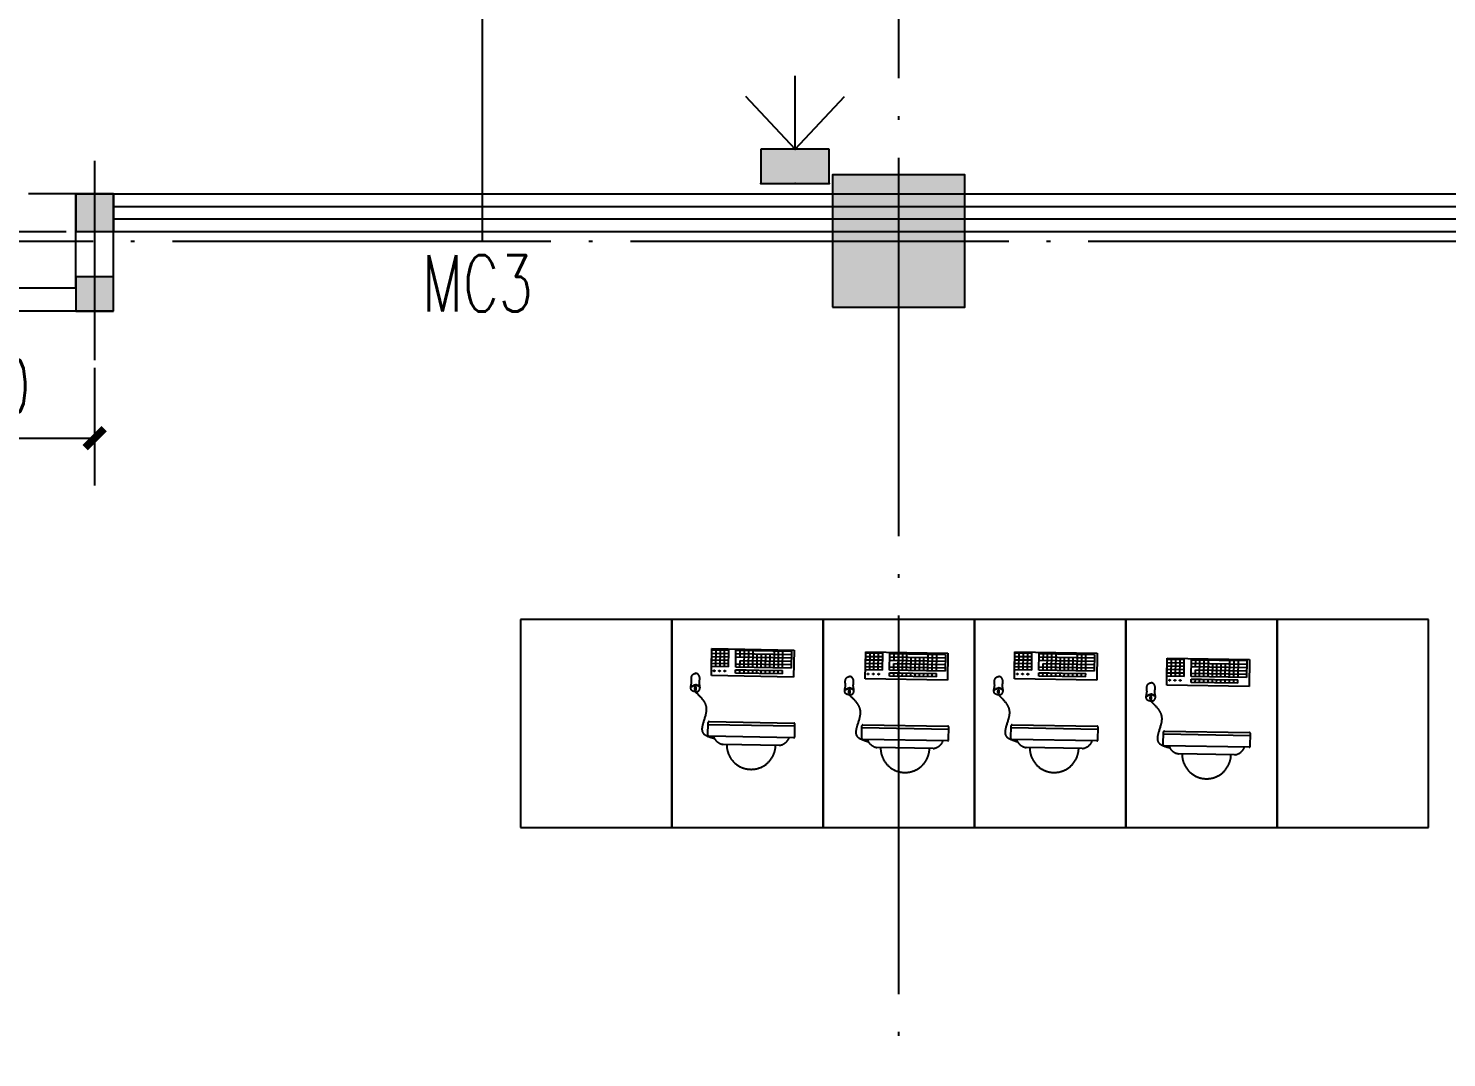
# Model space of a CAD drawing. Extents: x -93062 to 326984, y -142534 to 91021.
# Drawn here: x 34018 to 41514, y 36556 to 41996 of the extents above; entities that cross this region are included whole.
import ezdxf

# ---------------------------------------------------------------- set-up
doc = ezdxf.new("R2010")
doc.units = 0
doc.header["$LTSCALE"] = 1000
doc.header["$MEASUREMENT"] = 0
doc.linetypes.add('DASH', pattern=[0.35, 0.25, -0.1])
doc.linetypes.add('DOTE', pattern=[2.42, 2, -0.2, 0.02, -0.2])
doc.layers.get('0').update_dxf_attribs({"color": 8})
doc.layers.get('Defpoints').update_dxf_attribs({"color": 8})
for name, color, linetype in [('-人员定位', 6, 'Continuous'), ('CENTRE LINE', 8, 'DOTE'), ('COLUMN', 8, 'Continuous'), ('CURTWALL', 8, 'Continuous'), ('DOTE', 8, 'DOTE'), ('EQUIPMENT', 8, 'Continuous'), ('PUB_DIM', 8, 'Continuous'), ('PUB_HATCH', 8, 'Continuous'), ('WALL', 8, 'Continuous'), ('WINDOW', 8, 'Continuous'), ('WINDOW_TEXT', 8, 'Continuous')]:
    doc.layers.add(name, color=color, linetype=linetype)
doc.styles.add('_TCH_DIM_T3', font='SIMPLEX', dxfattribs={"width": 0.705882, "bigfont": 'GBCBIG'})
doc.styles.add('_TCH_WINDOW', font='SIMPLEX', dxfattribs={"bigfont": 'GBCBIG'})
doc.dimstyles.new('_TCH_ARCH&&100', dxfattribs={"dimtxt": 297.5, "dimasz": 100, "dimexe": 250, "dimexo": 300, "dimgap": 126.25, "dimtad": 1, "dimdec": 0, "dimzin": 0, "dimdsep": 46, "dimtxsty": '_TCH_DIM_T3', "dimblk": 'ARCHTICK', "dimcen": 0.09, "dimazin": 2, "dimtfac": 1, "dimtdec": 0, "dimtix": 1, "dimtmove": 2, "dimatfit": 3, "dimfxl": 1, "dimtolj": 1, "dimtzin": 0, "dimarcsym": 0})

# ---------------------------------------------------------------- blocks, each defined once
blk = doc.blocks.new('_FZH')
blk.add_lwpolyline([(-0.5, -0.5), (0.5, -0.5), (0.5, 0.5), (-0.5, 0.5)], close=True)
at = {"layer": 'PUB_HATCH'}
blk.add_solid([(-0.5, -0.5), (0.5, -0.5), (-0.5, 0.5), (0.5, 0.5)], dxfattribs=at)
blk = doc.blocks.new('DSADa')
at = {"layer": 'COLUMN', "xscale": 699.9999999996362, "yscale": 699.9999999996362, "zscale": 699.9999999996362, "rotation": 2.143962839360586e-11}
blk.add_blockref('_FZH', (12750, -40500), dxfattribs=at)
blk = doc.blocks.new('A$C2D237980')
at = {"layer": 'EQUIPMENT'}
for p, q in [((-12350, 12000), (-12350, 10900)), ((-11550, 12000), (-12350, 12000)), ((-11550, 10900), (-11550, 12000)), ((-11550, 12000), (-11550, 10900)), ((-10750, 12000), (-11550, 12000)), ((-10750, 12000), (-10750, 10900)), ((-9950, 12000), (-10750, 12000)), ((-10750, 10900), (-10750, 12000)), ((-9950, 12000), (-9950, 10900)), ((-9150, 12000), (-9950, 12000)), ((-9950, 10900), (-9950, 12000)), ((-9150, 12000), (-9150, 10900)), ((-8350, 12000), (-9150, 12000)), ((-9150, 10900), (-9150, 12000)), ((-8350, 10900), (-8350, 12000)), ((-8350, 12000), (-8350, 10900)), ((-7550, 12000), (-8350, 12000)), ((-7550, 10900), (-7550, 12000)), ((-12350, 10900), (-11550, 10900)), ((-11550, 10900), (-10750, 10900)), ((-10750, 10900), (-9950, 10900)), ((-9950, 10900), (-9150, 10900)), ((-9150, 10900), (-8350, 10900)), ((-8350, 10900), (-7550, 10900))]:
    blk.add_line(p, q, dxfattribs=at)
at = {"layer": 'EQUIPMENT', "linetype": 'DASH', "ltscale": 250}
for p, q in [((-11340.3, 11703.3), (-11337.8, 11845.9)), ((-11337.8, 11845.9), (-10903.4, 11838.3)), ((-11339.5, 11750.6), (-11338, 11839.4)), ((-11339.5, 11750.6), (-11338, 11839.4)), ((-11338.9, 11786.1), (-11248.7, 11784.5)), ((-11338.6, 11803.9), (-11248.4, 11802.3)), ((-11338.3, 11821.6), (-11248.1, 11820.1)), ((-11338, 11839.4), (-11247.8, 11837.8)), ((-11317, 11750.2), (-11315.4, 11839)), ((-11294.4, 11749.8), (-11292.9, 11838.6)), ((-11271.9, 11749.4), (-11270.3, 11838.2)), ((-11249.4, 11749), (-11247.8, 11837.8)), ((-11211.9, 11748.4), (-11210.3, 11837.2)), ((-11211.9, 11748.4), (-11210.3, 11837.2)), ((-11211.9, 11748.4), (-11210.3, 11837.2)), ((-11210.9, 11801.6), (-10917.9, 11796.5)), ((-11210.6, 11819.4), (-10917.6, 11814.3)), ((-11210.3, 11837.2), (-10917.3, 11832)), ((-11189.3, 11748), (-11188.7, 11783.5)), ((-11188.7, 11783.5), (-10918.2, 11778.8)), ((-11188.4, 11801.2), (-11187.8, 11836.8)), ((-11166.8, 11747.6), (-11165.2, 11836.4)), ((-11144.2, 11747.2), (-11142.7, 11836)), ((-11121.7, 11746.8), (-11120.1, 11835.6)), ((-11099.2, 11746.4), (-11097.9, 11817.4)), ((-11076.6, 11746), (-11075.4, 11817)), ((-11054.1, 11745.6), (-11052.8, 11816.6)), ((-11031.5, 11745.2), (-11030.3, 11816.3)), ((-11009, 11744.8), (-11007.4, 11833.6)), ((-10986.5, 11744.4), (-10984.9, 11833.2)), ((-10963.9, 11744), (-10962.4, 11832.8)), ((-10917.3, 11832), (-10918.8, 11743.3)), ((-10903.4, 11838.3), (-10905.9, 11695.7)), ((-10526.9, 11686.7), (-10524.4, 11829.3)), ((-10526.1, 11734), (-10524.6, 11822.8)), ((-10526.1, 11734), (-10524.6, 11822.8)), ((-10525.5, 11769.5), (-10435.3, 11768)), ((-10525.2, 11787.3), (-10435, 11785.7)), ((-10524.9, 11805), (-10434.7, 11803.5)), ((-10524.6, 11822.8), (-10434.4, 11821.2)), ((-10524.4, 11829.3), (-10090, 11821.7)), ((-10503.6, 11733.6), (-10502, 11822.4)), ((-10481, 11733.2), (-10479.5, 11822)), ((-10458.5, 11732.8), (-10456.9, 11821.6)), ((-10435.9, 11732.4), (-10434.4, 11821.2)), ((-10398.5, 11731.8), (-10396.9, 11820.6)), ((-10398.5, 11731.8), (-10396.9, 11820.6)), ((-10398.5, 11731.8), (-10396.9, 11820.6)), ((-10397.5, 11785.1), (-10104.5, 11779.9)), ((-10397.2, 11802.8), (-10104.2, 11797.7)), ((-10396.9, 11820.6), (-10103.9, 11815.5)), ((-10375, 11784.7), (-10374.4, 11820.2)), ((-10353.4, 11731), (-10351.8, 11819.8)), ((-10330.8, 11730.6), (-10329.3, 11819.4)), ((-10308.3, 11730.2), (-10306.7, 11819)), ((-10285.8, 11729.8), (-10284.5, 11800.9)), ((-10263.2, 11729.4), (-10262, 11800.5)), ((-10240.7, 11729), (-10239.4, 11800.1)), ((-10218.1, 11728.6), (-10216.9, 11799.7)), ((-10195.6, 11728.2), (-10194, 11817)), ((-10173.1, 11727.9), (-10171.5, 11816.6)), ((-10150.5, 11727.5), (-10149, 11816.2)), ((-10103.9, 11815.5), (-10105.4, 11726.7)), ((-10090, 11821.7), (-10092.5, 11679.1)), ((-9738.4, 11686.7), (-9735.9, 11829.3)), ((-9737.6, 11734), (-9736, 11822.8)), ((-9737.6, 11734), (-9736, 11822.8)), ((-9737, 11769.5), (-9646.8, 11768)), ((-9736.7, 11787.3), (-9646.5, 11785.7)), ((-9736.4, 11805), (-9646.2, 11803.5)), ((-9736, 11822.8), (-9645.9, 11821.2)), ((-9735.9, 11829.3), (-9301.5, 11821.7)), ((-9715.1, 11733.6), (-9713.5, 11822.4)), ((-9692.5, 11733.2), (-9691, 11822)), ((-9670, 11732.8), (-9668.4, 11821.6)), ((-9647.4, 11732.4), (-9645.9, 11821.2)), ((-9609.9, 11731.8), (-9608.4, 11820.6)), ((-9609.9, 11731.8), (-9608.4, 11820.6)), ((-9609.9, 11731.8), (-9608.4, 11820.6)), ((-9609, 11785.1), (-9316, 11779.9)), ((-9608.7, 11802.8), (-9315.7, 11797.7)), ((-9608.4, 11820.6), (-9315.4, 11815.5)), ((-9586.5, 11784.7), (-9585.9, 11820.2)), ((-9564.9, 11731), (-9563.3, 11819.8)), ((-9542.3, 11730.6), (-9540.8, 11819.4)), ((-9519.8, 11730.2), (-9518.2, 11819)), ((-9497.2, 11729.8), (-9496, 11800.9)), ((-9474.7, 11729.4), (-9473.5, 11800.5)), ((-9452.2, 11729), (-9450.9, 11800.1)), ((-9429.6, 11728.6), (-9428.4, 11799.7)), ((-9407.1, 11728.2), (-9405.5, 11817)), ((-9384.5, 11727.9), (-9383, 11816.6)), ((-9362, 11727.5), (-9360.5, 11816.2)), ((-9315.4, 11815.5), (-9316.9, 11726.7)), ((-9301.5, 11821.7), (-9304, 11679.1)), ((-8933.3, 11653.5), (-8930.8, 11796.2)), ((-8932.5, 11700.9), (-8930.9, 11789.6)), ((-8932.5, 11700.9), (-8930.9, 11789.6)), ((-8931.3, 11771.9), (-8841.1, 11770.3)), ((-8930.9, 11789.6), (-8840.8, 11788.1)), ((-8930.8, 11796.2), (-8496.4, 11788.6)), ((-8910, 11700.5), (-8908.4, 11789.3)), ((-8887.4, 11700.1), (-8885.9, 11788.9)), ((-8864.9, 11699.7), (-8863.3, 11788.5)), ((-8842.3, 11699.3), (-8840.8, 11788.1)), ((-8804.8, 11698.6), (-8803.3, 11787.4)), ((-8804.8, 11698.6), (-8803.3, 11787.4)), ((-8804.8, 11698.6), (-8803.3, 11787.4)), ((-8803.6, 11769.7), (-8510.6, 11764.5)), ((-8803.3, 11787.4), (-8510.3, 11782.3)), ((-8781.4, 11751.5), (-8780.7, 11787)), ((-8759.8, 11697.8), (-8758.2, 11786.6)), ((-8737.2, 11697.4), (-8735.7, 11786.2)), ((-8714.7, 11697.1), (-8713.1, 11785.8)), ((-8602, 11695.1), (-8600.4, 11783.9)), ((-8579.4, 11694.7), (-8577.9, 11783.5)), ((-8556.9, 11694.3), (-8555.3, 11783.1)), ((-8510.3, 11782.3), (-8511.8, 11693.5)), ((-8496.4, 11788.6), (-8498.9, 11646)), ((-10905.9, 11695.7), (-11340.3, 11703.3)), ((-11249.4, 11749), (-11339.5, 11750.6)), ((-11249.4, 11749), (-11339.5, 11750.6)), ((-11339.2, 11768.4), (-11249, 11766.8)), ((-11212.4, 11716.8), (-11212.1, 11734.5)), ((-11212.4, 11716.8), (-11212.1, 11734.5)), ((-10964.5, 11712.5), (-11212.4, 11716.8)), ((-11212.1, 11734.5), (-11156.8, 11733.6)), ((-11212.1, 11734.5), (-10964.2, 11730.2)), ((-10918.8, 11743.3), (-11211.9, 11748.4)), ((-11211.5, 11766.1), (-10918.5, 11761)), ((-11189.9, 11716.4), (-11189.6, 11734.1)), ((-11167.3, 11716), (-11167, 11733.8)), ((-11144.8, 11715.6), (-11144.5, 11733.4)), ((-11122.2, 11715.2), (-11121.9, 11733)), ((-11099.7, 11714.8), (-11099.4, 11732.6)), ((-11077.2, 11714.4), (-11076.9, 11732.2)), ((-11054.6, 11714), (-11054.3, 11731.8)), ((-11032.1, 11713.6), (-11031.8, 11731.4)), ((-11009.5, 11713.2), (-11009.2, 11731)), ((-10987, 11712.8), (-10986.7, 11730.6)), ((-10964.5, 11712.5), (-10964.2, 11730.2)), ((-10435.9, 11732.4), (-10526.1, 11734)), ((-10435.9, 11732.4), (-10526.1, 11734)), ((-10525.8, 11751.8), (-10435.6, 11750.2)), ((-10399, 11700.2), (-10398.7, 11718)), ((-10399, 11700.2), (-10398.7, 11718)), ((-10151.1, 11695.9), (-10399, 11700.2)), ((-10398.7, 11718), (-10343.3, 11717)), ((-10398.7, 11718), (-10150.8, 11713.6)), ((-10105.4, 11726.7), (-10398.5, 11731.8)), ((-10398.1, 11749.5), (-10105.1, 11744.4)), ((-10376.5, 11699.8), (-10376.2, 11717.6)), ((-10375.9, 11731.4), (-10375.3, 11766.9)), ((-10375.3, 11766.9), (-10104.8, 11762.2)), ((-10353.9, 11699.4), (-10353.6, 11717.2)), ((-10331.4, 11699), (-10331.1, 11716.8)), ((-10308.8, 11698.6), (-10308.5, 11716.4)), ((-10286.3, 11698.2), (-10286, 11716)), ((-10263.8, 11697.8), (-10263.5, 11715.6)), ((-10241.2, 11697.4), (-10240.9, 11715.2)), ((-10218.7, 11697.1), (-10218.4, 11714.8)), ((-10196.1, 11696.7), (-10195.8, 11714.4)), ((-10173.6, 11696.3), (-10173.3, 11714)), ((-10151.1, 11695.9), (-10150.8, 11713.6)), ((-9647.4, 11732.4), (-9737.6, 11734)), ((-9647.4, 11732.4), (-9737.6, 11734)), ((-9737.3, 11751.8), (-9647.1, 11750.2)), ((-9610.5, 11700.2), (-9610.2, 11718)), ((-9610.5, 11700.2), (-9610.2, 11718)), ((-9362.6, 11695.9), (-9610.5, 11700.2)), ((-9610.2, 11718), (-9554.8, 11717)), ((-9610.2, 11718), (-9362.2, 11713.6)), ((-9316.9, 11726.7), (-9609.9, 11731.8)), ((-9609.6, 11749.5), (-9316.6, 11744.4)), ((-9588, 11699.8), (-9587.6, 11717.6)), ((-9587.4, 11731.4), (-9586.8, 11766.9)), ((-9586.8, 11766.9), (-9316.3, 11762.2)), ((-9565.4, 11699.4), (-9565.1, 11717.2)), ((-9542.9, 11699), (-9542.6, 11716.8)), ((-9520.3, 11698.6), (-9520, 11716.4)), ((-9497.8, 11698.2), (-9497.5, 11716)), ((-9475.3, 11697.8), (-9474.9, 11715.6)), ((-9452.7, 11697.4), (-9452.4, 11715.2)), ((-9430.2, 11697.1), (-9429.9, 11714.8)), ((-9407.6, 11696.7), (-9407.3, 11714.4)), ((-9385.1, 11696.3), (-9384.8, 11714)), ((-9362.6, 11695.9), (-9362.2, 11713.6)), ((-8842.3, 11699.3), (-8932.5, 11700.9)), ((-8842.3, 11699.3), (-8932.5, 11700.9)), ((-8932.2, 11718.6), (-8842, 11717)), ((-8931.9, 11736.4), (-8841.7, 11734.8)), ((-8931.6, 11754.1), (-8841.4, 11752.6)), ((-8511.8, 11693.5), (-8804.8, 11698.6)), ((-8804.5, 11716.4), (-8511.5, 11711.3)), ((-8803.9, 11751.9), (-8510.9, 11746.8)), ((-8782.3, 11698.2), (-8781.7, 11733.7)), ((-8781.7, 11733.7), (-8511.2, 11729)), ((-8692.1, 11696.7), (-8690.9, 11767.7)), ((-8669.6, 11696.3), (-8668.4, 11767.3)), ((-8647.1, 11695.9), (-8645.8, 11766.9)), ((-8624.5, 11695.5), (-8623.3, 11766.5)), ((-11425.6, 11626.6), (-11425.8, 11618)), ((-11425.1, 11653.1), (-11425.3, 11643.3)), ((-11424.6, 11626.6), (-11424.8, 11618)), ((-11424.2, 11653), (-11424.3, 11643.3)), ((-10611.7, 11636.5), (-10611.9, 11626.7)), ((-10610.8, 11636.5), (-10610.9, 11626.7)), ((-10092.5, 11679.1), (-10526.9, 11686.7)), ((-9823.2, 11636.5), (-9823.4, 11626.7)), ((-9822.3, 11636.5), (-9822.4, 11626.7)), ((-9304, 11679.1), (-9738.4, 11686.7)), ((-8498.9, 11646), (-8933.3, 11653.5)), ((-8805.4, 11667), (-8805.1, 11684.8)), ((-8805.4, 11667), (-8805.1, 11684.8)), ((-8557.4, 11662.7), (-8805.4, 11667)), ((-8805.1, 11684.8), (-8749.7, 11683.8)), ((-8805.1, 11684.8), (-8557.1, 11680.5)), ((-8782.8, 11666.6), (-8782.5, 11684.4)), ((-8760.3, 11666.3), (-8760, 11684)), ((-8737.8, 11665.9), (-8737.5, 11683.6)), ((-8715.2, 11665.5), (-8714.9, 11683.2)), ((-8692.7, 11665.1), (-8692.4, 11682.8)), ((-8670.1, 11664.7), (-8669.8, 11682.4)), ((-8647.6, 11664.3), (-8647.3, 11682)), ((-8625.1, 11663.9), (-8624.8, 11681.7)), ((-8602.5, 11663.5), (-8602.2, 11681.3)), ((-8580, 11663.1), (-8579.7, 11680.9)), ((-8557.4, 11662.7), (-8557.1, 11680.5)), ((-10612.2, 11610), (-10612.4, 11601.4)), ((-10611.2, 11610), (-10611.4, 11601.4)), ((-9823.7, 11610), (-9823.8, 11601.4)), ((-9822.7, 11610), (-9822.9, 11601.4)), ((-9018.6, 11576.8), (-9018.7, 11568.3)), ((-9018.1, 11603.3), (-9018.3, 11593.5)), ((-9017.6, 11576.8), (-9017.8, 11568.3)), ((-9017.1, 11603.3), (-9017.3, 11593.5)), ((-11359, 11387.5), (-11357.8, 11455)), ((-10898.8, 11435.2), (-11358, 11443.2)), ((-11352.7, 11459.9), (-10903.5, 11452.1)), ((-10545.6, 11370.9), (-10544.4, 11438.4)), ((-10085.4, 11418.6), (-10544.6, 11426.6)), ((-10539.3, 11443.3), (-10090.1, 11435.5)), ((-9757.1, 11370.9), (-9755.9, 11438.4)), ((-9296.9, 11418.6), (-9756.1, 11426.6)), ((-9750.8, 11443.3), (-9301.6, 11435.5)), ((-8952, 11337.8), (-8950.8, 11405.3)), ((-8945.7, 11410.2), (-8496.5, 11402.4)), ((-10904.9, 11374.6), (-11354.1, 11382.4)), ((-10981.8, 11334.5), (-11278.7, 11339.7)), ((-10091.5, 11358), (-10540.7, 11365.8)), ((-10168.4, 11317.9), (-10465.3, 11323.1)), ((-9302.9, 11358), (-9752.2, 11365.8)), ((-9379.9, 11317.9), (-9676.8, 11323.1)), ((-8491.8, 11385.4), (-8951, 11393.4)), ((-8497.8, 11324.8), (-8947.1, 11332.7)), ((-8574.8, 11284.8), (-8871.7, 11290))]:
    blk.add_line(p, q, dxfattribs=at)
at = {"layer": 'EQUIPMENT', "linetype": 'DASH', "ltscale": 200}
for p, q in [((-10899.8, 11379.5), (-10898.6, 11447)), ((-10086.4, 11362.9), (-10085.2, 11430.4)), ((-9297.9, 11362.9), (-9296.7, 11430.4)), ((-8492.8, 11329.7), (-8491.6, 11397.3))]:
    blk.add_line(p, q, dxfattribs=at)
at = {"layer": 'EQUIPMENT', "linetype": 'DASH', "ltscale": 250}
for centre in [(-11325.7, 11728.5), (-11297.7, 11728), (-11269.6, 11727.5), (-10512.3, 11711.9), (-10484.2, 11711.4), (-10456.2, 11710.9), (-9723.8, 11711.9), (-9695.7, 11711.4), (-9667.7, 11710.9), (-8918.6, 11678.7), (-8890.6, 11678.2), (-8862.6, 11677.7)]:
    blk.add_circle(centre, 3.1, dxfattribs=at)
for centre, radius, start, end in [((-11352.8, 11454.9), 5, 89.00373, 179), ((-10539.4, 11438.3), 5, 89.00373, 179), ((-9750.9, 11438.3), 5, 89.00373, 179), ((-8945.8, 11405.2), 5, 89.00373, 179), ((-11354, 11387.4), 5, 179, 269), ((-11268.3, 11404.6), 65.7, 200.11975, 260.92477), ((-11130.2, 11337.1), 129.3, 179.00373, 359.00373), ((-10989.9, 11399.7), 65.7, 277.07523, 337.88025), ((-10540.6, 11370.8), 5, 179, 269), ((-10454.8, 11388), 65.7, 200.11975, 260.92477), ((-10316.8, 11320.5), 129.3, 179.00373, 359.00373), ((-10176.5, 11383.1), 65.7, 277.07523, 337.88025), ((-9752.1, 11370.8), 5, 179, 269), ((-9666.3, 11388), 65.7, 200.11975, 260.92477), ((-9528.3, 11320.5), 129.3, 179.00373, 359.00373), ((-9387.9, 11383.1), 65.7, 277.07523, 337.88025), ((-8947, 11337.7), 5, 179, 269), ((-8861.2, 11354.8), 65.7, 200.11975, 260.92477), ((-8582.8, 11350), 65.7, 277.07523, 337.88025), ((-8723.2, 11287.4), 129.3, 179.00373, 359.00373)]:
    blk.add_arc(centre, radius, start, end, dxfattribs=at)
at = {"layer": 'EQUIPMENT', "linetype": 'DASH', "ltscale": 200}
for centre, start, end in [((-10903.6, 11447.1), 359, 89.00373), ((-10090.2, 11430.5), 359, 89.00373), ((-9301.7, 11430.5), 359, 89.00373), ((-8496.6, 11397.4), 359, 89.00373), ((-10904.8, 11379.6), 269, 359), ((-10091.4, 11363), 269, 359), ((-9302.9, 11363), 269, 359), ((-8497.7, 11329.8), 269, 359)]:
    blk.add_arc(centre, 5, start, end, dxfattribs=at)
at = {"layer": 'EQUIPMENT', "linetype": 'DASH', "ltscale": 250}
for centre, major_axis in [((-11425, 11634.9), (-0.15, -8.48)), ((-11425, 11634.9), (-0.07, -3.81)), ((-10611.6, 11618.3), (-0.15, -8.48)), ((-10611.6, 11618.3), (-0.07, -3.81)), ((-9823.1, 11618.3), (-0.15, -8.48)), ((-9823.1, 11618.3), (-0.07, -3.81)), ((-9018, 11585.2), (-0.15, -8.48)), ((-9018, 11585.2), (-0.07, -3.81))]:
    blk.add_ellipse(centre, major_axis=major_axis, ratio=0.331977, dxfattribs=at)
for points in [[(-11425.3, 11618), (-11443.5, 11624), (-11449.2, 11641.2), (-11445, 11667.1), (-11446, 11681.4), (-11444.3, 11699.3), (-11433.9, 11712.4), (-11423.6, 11715.4)], [(-11425.3, 11618), (-11406.8, 11623.3), (-11400.5, 11640.4), (-11403.8, 11666.4), (-11402.3, 11680.6), (-11403.4, 11698.6), (-11413.3, 11712.1), (-11423.6, 11715.4)], [(-10611.9, 11601.4), (-10630.1, 11607.4), (-10635.8, 11624.7), (-10631.6, 11650.5), (-10632.6, 11664.8), (-10630.9, 11682.7), (-10620.5, 11695.8), (-10610.2, 11698.8)], [(-10611.9, 11601.4), (-10593.4, 11606.8), (-10587.1, 11623.8), (-10590.4, 11649.8), (-10588.9, 11664), (-10590, 11682), (-10599.9, 11695.5), (-10610.2, 11698.8)], [(-9823.4, 11601.4), (-9841.6, 11607.4), (-9847.3, 11624.7), (-9843.1, 11650.5), (-9844.1, 11664.8), (-9842.4, 11682.7), (-9832, 11695.8), (-9821.7, 11698.8)], [(-9823.4, 11601.4), (-9804.9, 11606.8), (-9798.6, 11623.8), (-9801.9, 11649.8), (-9800.4, 11664), (-9801.5, 11682), (-9811.4, 11695.5), (-9821.7, 11698.8)], [(-11449.2, 11642.2), (-11436.9, 11649.3), (-11425.1, 11653.1)], [(-11449.1, 11644.5), (-11436.8, 11651.5), (-11424.6, 11655.4)], [(-11400.5, 11643.7), (-11412.6, 11651.1), (-11424.6, 11655.4)], [(-11400.5, 11641.4), (-11412.6, 11648.8), (-11424.2, 11653)], [(-10635.8, 11625.7), (-10623.5, 11632.7), (-10611.7, 11636.5)], [(-10635.7, 11627.9), (-10623.4, 11635), (-10611.2, 11638.8)], [(-10587.1, 11627.1), (-10599.1, 11634.5), (-10611.2, 11638.8)], [(-10587.1, 11624.8), (-10599.2, 11632.3), (-10610.8, 11636.5)], [(-9847.2, 11627.9), (-9834.9, 11635), (-9822.7, 11638.8)], [(-9847.2, 11625.7), (-9835, 11632.7), (-9823.2, 11636.5)], [(-9798.6, 11627.1), (-9810.6, 11634.5), (-9822.7, 11638.8)], [(-9798.6, 11624.8), (-9810.7, 11632.3), (-9822.3, 11636.5)], [(-9018.3, 11568.2), (-9036.5, 11574.2), (-9042.2, 11591.5), (-9038, 11617.3), (-9039, 11631.6), (-9037.3, 11649.5), (-9026.9, 11662.7), (-9016.5, 11665.6)], [(-9018.3, 11568.2), (-8999.8, 11573.6), (-8993.5, 11590.7), (-8996.8, 11616.6), (-8995.3, 11630.9), (-8996.4, 11648.8), (-9006.3, 11662.3), (-9016.5, 11665.6)], [(-11425.3, 11618), (-11367.3, 11526.3), (-11385.2, 11400.8), (-11324.7, 11371)], [(-10611.9, 11601.4), (-10553.9, 11509.7), (-10571.8, 11384.2), (-10511.3, 11354.4)], [(-9823.4, 11601.4), (-9765.4, 11509.7), (-9783.3, 11384.2), (-9722.8, 11354.4)], [(-9042.1, 11594.8), (-9029.8, 11601.8), (-9017.6, 11605.7)], [(-9042.1, 11592.5), (-9029.8, 11599.5), (-9018.1, 11603.3)], [(-9018.3, 11568.2), (-8960.3, 11476.6), (-8978.2, 11351.1), (-8917.7, 11321.3)], [(-8993.5, 11593.9), (-9005.5, 11601.4), (-9017.6, 11605.7)], [(-8993.5, 11591.7), (-9005.6, 11599.1), (-9017.1, 11603.3)]]:
    blk.add_spline(points, degree=3, dxfattribs=at)
blk = doc.blocks.new('_ArchTick')
at = {"color": 0, "linetype": 'ByBlock', "const_width": 0.4}
blk.add_lwpolyline([(-0.5, -0.5), (0.5, 0.5)], dxfattribs=at)
blk = doc.blocks.new('*D926')
at = {"layer": 'Defpoints', "color": 0, "transparency": 16777216}
for p in [(32968.4, 40502.1), (34368.4, 40502.1), (34368.4, 39830.5)]:
    blk.add_point(p, dxfattribs=at)
at = {"layer": 'PUB_DIM', "color": 0, "lineweight": -2, "transparency": 16777216}
for p, q in [((32968.4, 40202.1), (32968.4, 39580.5)), ((34368.4, 40202.1), (34368.4, 39580.5)), ((32968.4, 39830.5), (34368.4, 39830.5))]:
    blk.add_line(p, q, dxfattribs=at)
at = {"layer": 'PUB_DIM', "color": 0, "lineweight": -2, "transparency": 16777216, "xscale": 100, "yscale": 100, "zscale": 100, "rotation": 180}
blk.add_blockref('_ArchTick', (32968.4, 39830.5), dxfattribs=at)
at = {"layer": 'PUB_DIM', "color": 0, "lineweight": -2, "transparency": 16777216, "xscale": 100, "yscale": 100, "zscale": 100}
blk.add_blockref('_ArchTick', (34368.4, 39830.5), dxfattribs=at)
at = {"layer": 'PUB_DIM', "color": 0, "transparency": 16777216, "insert": (33668.4, 40105.5), "char_height": 297.5, "attachment_point": 5, "style": '_TCH_DIM_T3'}
blk.add_mtext('\\A1;1400', dxfattribs=at)
blk = doc.blocks.new('定位基站')
at = {"layer": '-人员定位', "ltscale": 0.01}
h = blk.add_hatch(color=256, dxfattribs=at)
h.dxf.hatch_style = 1
h.paths.add_polyline_path([(406524, 477798), (406524, 477617.1), (406162.1, 477617.1), (406162.1, 477798)])
at = {"layer": '-人员定位', "color": 6}
for p, q in [((406343, 477798), (406343, 478186.1)), ((406343, 477798), (406082.2, 478076.6)), ((406343, 477798), (406603.9, 478076.6)), ((406343, 477995.5), (406343, 477995.5)), ((406162.1, 477798), (406524, 477798)), ((406162.1, 477617.1), (406162.1, 477798)), ((406524, 477798), (406524, 477617.1)), ((406524, 477617.1), (406162.1, 477617.1))]:
    blk.add_line(p, q, dxfattribs=at)
for p in [(406343, 477798), (406162.1, 477617.1), (406343, 477617.1), (406524, 477617.1)]:
    blk.add_point(p, dxfattribs=at)

msp = doc.modelspace()

# ---------------------------------------------------------------- hatches: boundary and pattern name
at = {"layer": 'PUB_HATCH'}
for points in [[(34268.4, 40922.1), (34468.4, 40922.1), (34468.4, 41122.1), (34268.4, 41122.1)], [(34468.4, 40682.1), (34268.4, 40682.1), (34268.4, 40502.1), (34468.4, 40502.1)]]:
    msp.add_hatch(color=256, dxfattribs=at).paths.add_polyline_path(points)

# ---------------------------------------------------------------- linework, layer by layer
at = {"layer": 'CENTRE LINE'}
msp.add_line((34368.4, 41296.6), (34368.4, 40242), dxfattribs=at)
msp.add_lwpolyline([(36418.4, 40872.1), (36418.4, 81372.1)], dxfattribs=at)
at = {"layer": 'COLUMN'}
for p, q in [((34468.4, 41122.1), (34268.4, 41122.1)), ((34268.4, 41122.1), (34268.4, 40922.1)), ((34468.4, 40922.1), (34468.4, 41122.1)), ((34268.4, 40922.1), (34468.4, 40922.1)), ((34468.4, 40682.1), (34268.4, 40682.1)), ((34268.4, 40682.1), (34268.4, 40502.1)), ((34468.4, 40502.1), (34468.4, 40682.1)), ((34268.4, 40502.1), (34468.4, 40502.1))]:
    msp.add_line(p, q, dxfattribs=at)
at = {"layer": 'CURTWALL'}
for p, q in [((34468.4, 41122.1), (46568.4, 41122.1)), ((34468.4, 41122.1), (34468.4, 40922.1)), ((34468.4, 41055.4), (46568.4, 41055.4)), ((34468.4, 40988.7), (46568.4, 40988.7)), ((34468.4, 40922.1), (46568.4, 40922.1))]:
    msp.add_line(p, q, dxfattribs=at)
at = {"layer": 'DOTE'}
msp.add_line((22679.9, 40872.1), (51585.9, 40872.1), dxfattribs=at)
msp.add_lwpolyline([(38618.4, 22372.1), (38618.4, 86156)], dxfattribs=at)
at = {"layer": 'WALL'}
for p, q in [((34268.4, 40922.1), (34268.4, 41122.1)), ((34268.4, 41122.1), (34268.4, 41122.1)), ((34268.4, 41122.1), (34468.4, 41122.1)), ((34468.4, 41022.1), (34468.4, 41122.1)), ((34468.4, 40502.1), (34468.4, 41022.1)), ((34268.4, 40622.1), (34268.4, 40922.1)), ((34268.4, 40622.1), (32868.4, 40622.1)), ((34468.4, 40502.1), (32668.4, 40502.1))]:
    msp.add_line(p, q, dxfattribs=at)
at = {"layer": 'WINDOW', "linetype": 'DASH'}
for p, q in [((34268.4, 41122.1), (33268.4, 41122.1)), ((33268.4, 40922.1), (34268.4, 40922.1))]:
    msp.add_line(p, q, dxfattribs=at)

# ---------------------------------------------------------------- block references
at = {"layer": '-人员定位', "xscale": -1}
msp.add_blockref('定位基站', (444413.2, -436441.1), dxfattribs=at)
at = {"layer": 'COLUMN'}
msp.add_blockref('DSADa', (25868.4, 81372.1), dxfattribs=at)
at = {"layer": 'EQUIPMENT'}
msp.add_blockref('A$C2D237980', (48968.4, 26872.1), dxfattribs=at)

# ---------------------------------------------------------------- texts
at = {"layer": 'WINDOW_TEXT', "style": '_TCH_WINDOW', "width": 0.705882}
msp.add_text('MC3', height=297.5, dxfattribs=at).set_placement((36099.5, 40499.2))

# ---------------------------------------------------------------- dimensions: what is measured, and where the dimension line sits
at = {"layer": 'PUB_DIM'}
dim = msp.add_aligned_dim(p1=(32968.4, 40502.1), p2=(34368.4, 40502.1), distance=-671.6, dimstyle='_TCH_ARCH&&100', dxfattribs=at)
dim.commit()
dim.dimension.update_dxf_attribs({"geometry": '*D926', "text_midpoint": (33668.4, 40105.5)})

doc.saveas('drawing.dxf')
